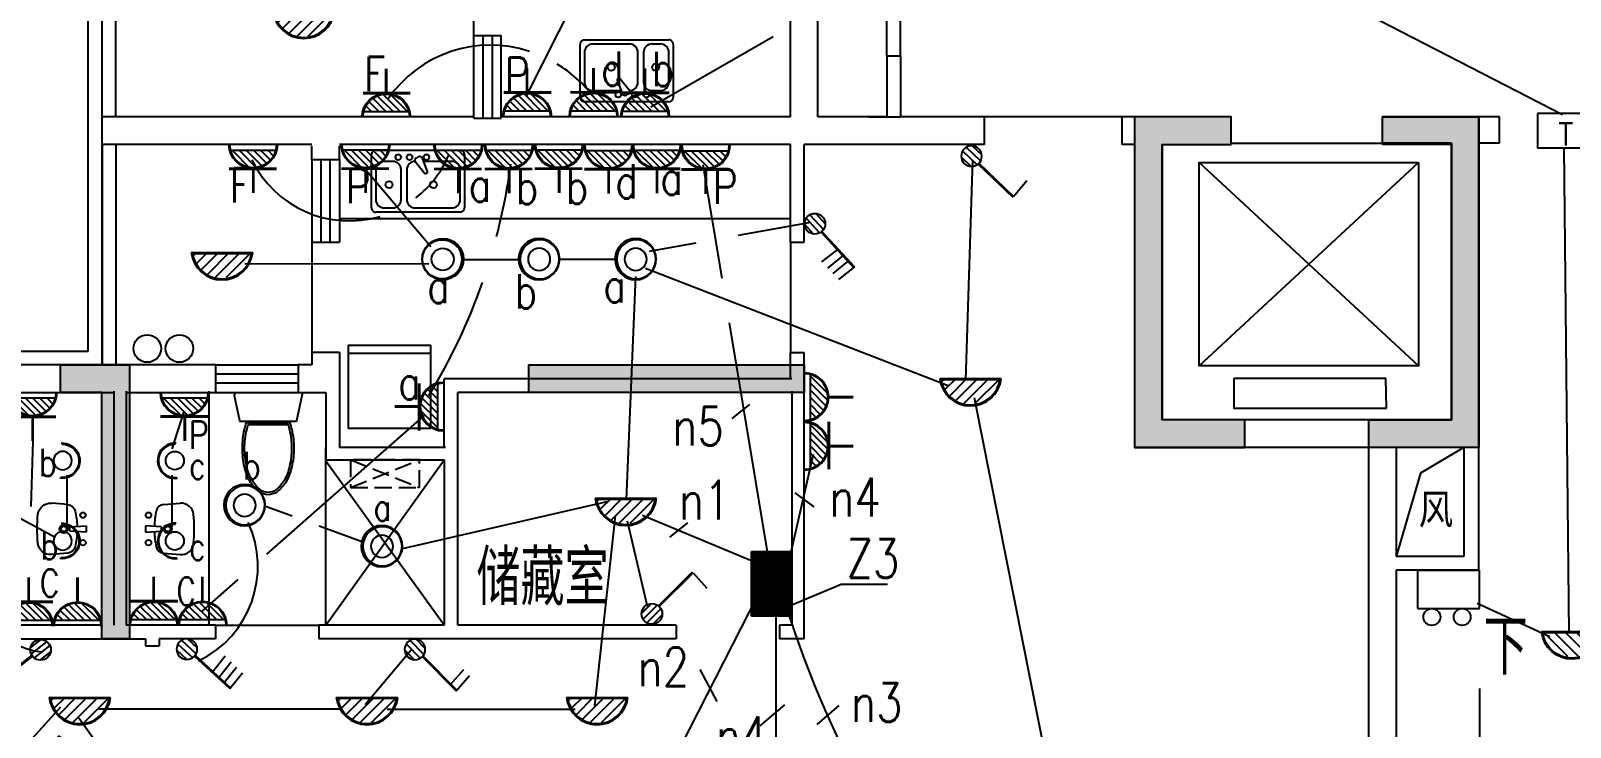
# Model space of a CAD drawing. Extents: x 45735 to 146968, y -75167 to -15767.
# Drawn here: x 95346 to 106526, y -44205 to -39149 of the extents above; entities that cross this region are included whole.
import ezdxf
from ezdxf.enums import TextEntityAlignment as Align

# ---------------------------------------------------------------- set-up
doc = ezdxf.new("R2010")
doc.units = 0
doc.header["$LTSCALE"] = 1000
doc.header["$MEASUREMENT"] = 0
doc.linetypes.add('DASH', pattern=[0.35, 0.25, -0.1])
doc.linetypes.add('DASHED_50', pattern=[0.375, 0.25, -0.125])
doc.layers.get('0').update_dxf_attribs({"linetype": 'CONTINUOUS'})
for name, color, linetype in [('D-1', 4, 'CONTINUOUS'), ('DJ', 4, 'CONTINUOUS'), ('KG1', 4, 'CONTINUOUS'), ('STAIR', 7, 'CONTINUOUS'), ('WALL', 7, 'CONTINUOUS'), ('WINDOW', 7, 'CONTINUOUS'), ('WINDOW_TEXT', 7, 'CONTINUOUS'), ('WIRE', 1, 'CONTINUOUS'), ('厨卫', 251, 'CONTINUOUS'), ('文字', 7, 'CONTINUOUS'), ('柱', 252, 'CONTINUOUS'), ('热水器', 252, 'CONTINUOUS'), ('空调位', 7, 'CONTINUOUS'), ('管道', 6, 'CONTINUOUS')]:
    doc.layers.add(name, color=color, linetype=linetype)
doc.styles.add('_HZTXT', font='txt.shx', dxfattribs={"width": 0.8, "bigfont": 'hztxt.shx'})
doc.styles.add('DIM_FONT', font='wcad.shx', dxfattribs={"width": 0.8})
doc.styles.add('HZ', font='SIMPLEX.shx', dxfattribs={"width": 0.75, "bigfont": 'hztxt.shx'})
doc.styles.add('HZTXT', font='romans.shx', dxfattribs={"width": 0.8, "bigfont": 'hztxt.shx'})
doc.styles.add('SIMPLEX', font='SIMPLEX.SHX')

# ---------------------------------------------------------------- blocks, each defined once
blk = doc.blocks.new('*X20')
at = {"color": 0}
for p, q in [((-263, -529), (-33, -299)), ((-229, -406), (-188, -365)), ((-175, -529), (53, -301)), ((-87, -529), (121, -321)), ((2, -529), (178, -353)), ((90, -529), (224, -394)), ((179, -529), (262, -445)), ((267, -529), (289, -507))]:
    blk.add_line(p, q, dxfattribs=at)
blk = doc.blocks.new('K2307')
for p, q in [((-0.03, -2.63), (-0.03, 0.03)), ((0.07, -2.63), (0.07, 0.03)), ((-2.62, -2.6), (2.57, -2.6)), ((-2.62, -2.7), (2.57, -2.7)), ((-2.57, -4.69), (2.62, -4.69))]:
    blk.add_line(p, q)
for radius in [2.66, 2.56]:
    blk.add_arc((0.02, -5.3), radius, 0, 180)
at = {"xscale": 0.00888157894736835, "yscale": 0.00888157894736835, "zscale": 0.00888157894736835}
blk.add_blockref('*X20', (0, 0), dxfattribs=at)
blk = doc.blocks.new('WC2')
for points in [[(211, 207, 0.354037), (207, 212), (24, 251, 0.477064), (0, 231), (0, -231, 0.477064), (12, -241), (207, -200, 0.354037), (211, -195)], [(218, 163), (218, -150, 0.033558), (269, -165, 0.056391), (405, -181, 0.056391), (541, -165, 0.070142), (644, -126, 0.106098), (721, -59, 0.162033), (743, 6, 0.162033), (721, 71, 0.106098), (644, 138, 0.070142), (541, 178, 0.056391), (405, 193, 0.056391), (269, 178, 0.033558)], [(232, 150), (232, -138, 0.027675), (273, -149, 0.056391), (405, -164, 0.056391), (537, -149, 0.070142), (636, -112, 0.106098), (708, -49, 0.162033), (726, 6, 0.162033), (708, 61, 0.106098), (636, 124, 0.070142), (537, 162, 0.056391), (405, 177, 0.056391), (273, 162, 0.027675)]]:
    blk.add_lwpolyline(points, format="xyb", close=True)
blk = doc.blocks.new('1')
at = {"layer": 'D-1'}
blk.add_circle((-9, -35), 80.7, dxfattribs=at)
at = {"layer": 'KG1'}
for centre, radius in [((-8, -34), 150), ((-13, -35), 142)]:
    blk.add_circle(centre, radius, dxfattribs=at)
blk = doc.blocks.new('A32')
at = {"layer": 'DJ'}
blk.add_circle((710, -205), 88.3, dxfattribs=at)
for centre, radius, start, end in [((711, -199), 172, 177.5813, 6.8197), ((713, -201), 162, 178.5828, 5.126)]:
    blk.add_arc(centre, radius, start, end, dxfattribs=at)
blk = doc.blocks.new('*X37')
at = {"color": 0}
for p, q in [((-100, 254), (-4, 350)), ((-85, 198), (52, 335)), ((-49, 163), (87, 299)), ((9, 150), (100, 241))]:
    blk.add_line(p, q, dxfattribs=at)
blk = doc.blocks.new('K2363')
for p, q in [((0.7, 1.68), (3.94, 4.92)), ((0.77, 1.61), (4.01, 4.85)), ((3.94, 4.92), (5.22, 3.46)), ((2.89, 3.85), (4.17, 2.38)), ((3.38, 4.36), (4.66, 2.9))]:
    blk.add_line(p, q)
blk.add_circle((0, 0.99), 0.987)
at = {"xscale": 0.0098684210526315, "yscale": 0.0098684210526315, "zscale": 0.0098684210526315}
blk.add_blockref('*X37', (0, -1.48), dxfattribs=at)
blk = doc.blocks.new('A$C7D561DB7')
at = {"layer": 'DJ', "xscale": 76.142592, "yscale": 76.142592, "zscale": 76.142592}
blk.add_blockref('K2363', (75, 0), dxfattribs=at)
blk = doc.blocks.new('A$C38657A69')
at = {"layer": 'WIRE', "xscale": -1, "rotation": 85.80993442873107}
blk.add_blockref('A$C7D561DB7', (401, 452), dxfattribs=at)
blk = doc.blocks.new('A$C306B6713')
at = {"layer": 'WIRE', "xscale": -1, "rotation": 346.7233342377823}
blk.add_blockref('A$C38657A69', (299, -24), dxfattribs=at)
blk = doc.blocks.new('*X15')
at = {"color": 0}
for p, q in [((-273, -61), (-246, -34)), ((-244, -138), (-140, -34)), ((-198, -198), (-34, -34)), ((-138, -244), (71, -35)), ((-61, -273), (177, -35)), ((41, -277), (283, -36))]:
    blk.add_line(p, q, dxfattribs=at)
blk = doc.blocks.new('K2211')
for p, q in [((-2.94, -0.33), (2.94, -0.35)), ((-2.94, -0.43), (2.94, -0.45))]:
    blk.add_line(p, q)
for radius, start, end in [(2.96, 186.3827, 353.1593), (2.86, 186.615, 352.9271)]:
    blk.add_arc((0, 0), radius, start, end)
at = {"xscale": 0.0098684210526315, "yscale": 0.0098684210526315, "zscale": 0.0098684210526315}
blk.add_blockref('*X15', (0, 0), dxfattribs=at)
blk = doc.blocks.new('吸顶灯')
at = {"layer": 'DJ', "xscale": -76.03200000000001, "yscale": 76.03200000000001, "zscale": 76.03200000000001}
blk.add_blockref('K2211', (-109, 374), dxfattribs=at)
blk = doc.blocks.new('11')
at = {"layer": 'DJ'}
blk.add_line((37, 164), (140, 61), dxfattribs=at)
at = {"layer": 'WIRE', "rotation": 359.6173720764896}
blk.add_blockref('A$C38657A69', (-101, -50), dxfattribs=at)
blk = doc.blocks.new('A$C57C41BBE')
at = {"layer": 'WIRE', "rotation": 276.9577237486759}
blk.add_blockref('11', (50, 255), dxfattribs=at)
blk = doc.blocks.new('*X18')
at = {"color": 0}
for p, q in [((-263, -529), (-33, -299)), ((-229, -406), (-188, -365)), ((-175, -529), (53, -301)), ((-87, -529), (121, -321)), ((2, -529), (178, -353)), ((90, -529), (224, -394)), ((179, -529), (262, -445)), ((267, -529), (289, -507))]:
    blk.add_line(p, q, dxfattribs=at)
blk = doc.blocks.new('K2303')
for p, q in [((-0.03, -2.63), (-0.03, 0.03)), ((0.07, -2.63), (0.07, 0.03)), ((-2.57, -4.69), (2.62, -4.69))]:
    blk.add_line(p, q)
for radius in [2.66, 2.56]:
    blk.add_arc((0.02, -5.3), radius, 0, 180)
at = {"xscale": 0.00888157894736835, "yscale": 0.00888157894736835, "zscale": 0.00888157894736835}
blk.add_blockref('*X18', (0, 0), dxfattribs=at)
blk = doc.blocks.new('插座')
at = {"layer": 'DJ', "xscale": 66.096, "yscale": 66.096, "zscale": 66.096, "rotation": 270}
for name, p in [('K2303', (-175, 270)), ('K2307', (-175, -84))]:
    blk.add_blockref(name, p, dxfattribs=at)
blk = doc.blocks.new('RSQ')
at = {"layer": '热水器', "linetype": 'DASH', "ltscale": 0.5}
for p, q in [((-250, 0), (250, -200)), ((-250, -200), (250, 0))]:
    blk.add_line(p, q, dxfattribs=at)
blk.add_lwpolyline([(250, 0), (-250, 0), (-250, -200), (250, -200)], close=True, dxfattribs=at)
blk = doc.blocks.new('*X23')
at = {"color": 0}
for p, q in [((42.1112, 32.9931), (42.3612, 33.2431)), ((42.1113, 32.9949), (42.3594, 33.2431)), ((42.1113, 32.9967), (42.3577, 33.2431)), ((42.1113, 32.9984), (42.3559, 33.2431)), ((42.1113, 33.0002), (42.3541, 33.2431)), ((42.1113, 33.002), (42.3524, 33.2431)), ((42.1113, 33.0037), (42.3506, 33.2431)), ((42.1113, 33.0055), (42.3488, 33.2431)), ((42.1113, 33.0073), (42.3471, 33.2431)), ((42.1113, 33.009), (42.3453, 33.2431)), ((42.1113, 33.0108), (42.3435, 33.2431)), ((42.1113, 33.0126), (42.3418, 33.2431)), ((42.1113, 33.0143), (42.34, 33.2431)), ((42.1113, 33.0161), (42.3382, 33.2431)), ((42.1113, 33.0179), (42.3365, 33.2431)), ((42.1113, 33.0196), (42.3347, 33.2431)), ((42.1113, 33.0214), (42.3329, 33.2431)), ((42.1113, 33.0232), (42.3312, 33.2431)), ((42.1113, 33.0249), (42.3294, 33.2431)), ((42.1113, 33.0267), (42.3276, 33.2431)), ((42.1113, 33.0285), (42.3259, 33.2431)), ((42.1113, 33.0303), (42.3241, 33.2431)), ((42.1113, 33.032), (42.3223, 33.2431)), ((42.1113, 33.0338), (42.3206, 33.2431)), ((42.1113, 33.0356), (42.3188, 33.2431)), ((42.1113, 33.0373), (42.317, 33.2431)), ((42.1113, 33.0391), (42.3153, 33.2431)), ((42.1113, 33.0409), (42.3135, 33.2431)), ((42.1113, 33.0426), (42.3117, 33.2431)), ((42.1113, 33.0444), (42.31, 33.2431)), ((42.1113, 33.0462), (42.3082, 33.2431)), ((42.1113, 33.0479), (42.3064, 33.2431)), ((42.1113, 33.0497), (42.3046, 33.2431)), ((42.1113, 33.0515), (42.3029, 33.2431)), ((42.1113, 33.0532), (42.3011, 33.2431)), ((42.1113, 33.055), (42.2993, 33.2431)), ((42.1113, 33.0568), (42.2976, 33.2431)), ((42.1113, 33.0585), (42.2958, 33.2431)), ((42.1113, 33.0603), (42.294, 33.2431)), ((42.1113, 33.0621), (42.2923, 33.2431)), ((42.1113, 33.0638), (42.2905, 33.2431)), ((42.1113, 33.0656), (42.2887, 33.2431)), ((42.1113, 33.0674), (42.287, 33.2431)), ((42.1113, 33.0691), (42.2852, 33.2431)), ((42.1113, 33.0709), (42.2834, 33.2431)), ((42.1113, 33.0727), (42.2817, 33.2431)), ((42.1113, 33.0744), (42.2799, 33.2431)), ((42.1113, 33.0762), (42.2781, 33.2431)), ((42.1113, 33.078), (42.2764, 33.2431)), ((42.1113, 33.0797), (42.2746, 33.2431)), ((42.1113, 33.0815), (42.2728, 33.2431)), ((42.1113, 33.0833), (42.2711, 33.2431)), ((42.1113, 33.0851), (42.2693, 33.2431)), ((42.1113, 33.0868), (42.2675, 33.2431)), ((42.1113, 33.0886), (42.2658, 33.2431)), ((42.1113, 33.0904), (42.264, 33.2431)), ((42.1113, 33.0921), (42.2622, 33.2431)), ((42.1113, 33.0939), (42.2605, 33.2431)), ((42.1113, 33.0957), (42.2587, 33.2431)), ((42.1113, 33.0974), (42.2569, 33.2431)), ((42.1113, 33.0992), (42.2552, 33.2431)), ((42.1113, 33.101), (42.2534, 33.2431)), ((42.1113, 33.1027), (42.2516, 33.2431)), ((42.1113, 33.1045), (42.2498, 33.2431)), ((42.1113, 33.1063), (42.2481, 33.2431)), ((42.1113, 33.108), (42.2463, 33.2431)), ((42.1113, 33.1098), (42.2445, 33.2431)), ((42.1113, 33.1116), (42.2428, 33.2431)), ((42.1113, 33.1133), (42.241, 33.2431)), ((42.1113, 33.1151), (42.2392, 33.2431)), ((42.1113, 33.1169), (42.2375, 33.2431)), ((42.1113, 33.1186), (42.2357, 33.2431)), ((42.1113, 33.1204), (42.2339, 33.2431)), ((42.1113, 33.1222), (42.2322, 33.2431)), ((42.1113, 33.1239), (42.2304, 33.2431)), ((42.1113, 33.1257), (42.2286, 33.2431)), ((42.1113, 33.1275), (42.2269, 33.2431)), ((42.1113, 33.1292), (42.2251, 33.2431)), ((42.1113, 33.131), (42.2233, 33.2431)), ((42.1113, 33.1328), (42.2216, 33.2431)), ((42.1113, 33.1346), (42.2198, 33.2431)), ((42.1113, 33.1363), (42.218, 33.2431)), ((42.1113, 33.1381), (42.2163, 33.2431)), ((42.1113, 33.1399), (42.2145, 33.2431)), ((42.1113, 33.1416), (42.2127, 33.2431)), ((42.1113, 33.1434), (42.211, 33.2431)), ((42.1113, 33.1452), (42.2092, 33.2431)), ((42.1113, 33.1469), (42.2074, 33.2431)), ((42.1113, 33.1487), (42.2057, 33.2431)), ((42.1113, 33.1505), (42.2039, 33.2431)), ((42.1113, 33.1522), (42.2021, 33.2431)), ((42.1113, 33.154), (42.2004, 33.2431)), ((42.1113, 33.1558), (42.1986, 33.2431)), ((42.1113, 33.1575), (42.1968, 33.2431)), ((42.1113, 33.1593), (42.195, 33.2431)), ((42.1113, 33.1611), (42.1933, 33.2431)), ((42.1113, 33.1628), (42.1915, 33.2431)), ((42.1113, 33.1646), (42.1897, 33.2431)), ((42.1113, 33.1664), (42.188, 33.2431)), ((42.1113, 33.1681), (42.1862, 33.2431)), ((42.1113, 33.1699), (42.1844, 33.2431)), ((42.1113, 33.1717), (42.1827, 33.2431)), ((42.1113, 33.1734), (42.1809, 33.2431)), ((42.1113, 33.1752), (42.1791, 33.2431)), ((42.1113, 33.177), (42.1774, 33.2431)), ((42.1113, 33.1787), (42.1756, 33.2431)), ((42.1113, 33.1805), (42.1738, 33.2431)), ((42.1113, 33.1823), (42.1721, 33.2431)), ((42.1113, 33.184), (42.1703, 33.2431)), ((42.1113, 33.1858), (42.1685, 33.2431)), ((42.1113, 33.1876), (42.1668, 33.2431)), ((42.1113, 33.1894), (42.165, 33.2431)), ((42.1113, 33.1911), (42.1632, 33.2431)), ((42.1113, 33.1929), (42.1615, 33.2431)), ((42.1113, 33.1947), (42.1597, 33.2431)), ((42.1113, 33.1964), (42.1579, 33.2431)), ((42.1113, 33.1982), (42.1562, 33.2431)), ((42.1113, 33.2), (42.1544, 33.2431)), ((42.1113, 33.2017), (42.1526, 33.2431)), ((42.1113, 33.2035), (42.1509, 33.2431)), ((42.1113, 33.2053), (42.1491, 33.2431)), ((42.1113, 33.207), (42.1473, 33.2431)), ((42.1113, 33.2088), (42.1455, 33.2431)), ((42.1113, 33.2106), (42.1438, 33.2431)), ((42.1113, 33.2123), (42.142, 33.2431)), ((42.1113, 33.2141), (42.1402, 33.2431)), ((42.1113, 33.2159), (42.1385, 33.2431)), ((42.1113, 33.2176), (42.1367, 33.2431)), ((42.1113, 33.2194), (42.1349, 33.2431)), ((42.1113, 33.2212), (42.1332, 33.2431)), ((42.1113, 33.2229), (42.1314, 33.2431)), ((42.1113, 33.2247), (42.1296, 33.2431)), ((42.1113, 33.2265), (42.1279, 33.2431)), ((42.1113, 33.2282), (42.1261, 33.2431)), ((42.1113, 33.23), (42.1243, 33.2431)), ((42.1113, 33.2318), (42.1226, 33.2431)), ((42.1113, 33.2335), (42.1208, 33.2431)), ((42.1113, 33.2353), (42.119, 33.2431)), ((42.1113, 33.2371), (42.1173, 33.2431)), ((42.1113, 33.2388), (42.1155, 33.2431)), ((42.1113, 33.2406), (42.1137, 33.2431)), ((42.1113, 33.2424), (42.112, 33.2431)), ((42.113, 32.9931), (42.363, 33.2431)), ((42.1148, 32.9931), (42.3648, 33.2431)), ((42.1165, 32.9931), (42.3665, 33.2431)), ((42.1183, 32.9931), (42.3683, 33.2431)), ((42.1201, 32.9931), (42.3701, 33.2431)), ((42.1218, 32.9931), (42.3718, 33.2431)), ((42.1236, 32.9931), (42.3736, 33.2431)), ((42.1254, 32.9931), (42.3754, 33.2431)), ((42.1271, 32.9931), (42.3771, 33.2431)), ((42.1289, 32.9931), (42.3789, 33.2431)), ((42.1307, 32.9931), (42.3807, 33.2431)), ((42.1324, 32.9931), (42.3824, 33.2431)), ((42.1342, 32.9931), (42.3842, 33.2431)), ((42.136, 32.9931), (42.386, 33.2431)), ((42.1377, 32.9931), (42.3877, 33.2431)), ((42.1395, 32.9931), (42.3895, 33.2431)), ((42.1413, 32.9931), (42.3913, 33.2431)), ((42.143, 32.9931), (42.393, 33.2431)), ((42.1448, 32.9931), (42.3948, 33.2431)), ((42.1466, 32.9931), (42.3966, 33.2431)), ((42.1483, 32.9931), (42.3983, 33.2431)), ((42.1501, 32.9931), (42.4001, 33.2431)), ((42.1519, 32.9931), (42.4019, 33.2431)), ((42.1536, 32.9931), (42.4036, 33.2431)), ((42.1554, 32.9931), (42.4054, 33.2431)), ((42.1572, 32.9931), (42.4072, 33.2431)), ((42.1589, 32.9931), (42.4089, 33.2431)), ((42.1607, 32.9931), (42.4107, 33.2431)), ((42.1625, 32.9931), (42.4125, 33.2431)), ((42.1643, 32.9931), (42.4143, 33.2431)), ((42.166, 32.9931), (42.416, 33.2431)), ((42.1678, 32.9931), (42.4178, 33.2431)), ((42.1696, 32.9931), (42.4196, 33.2431)), ((42.1713, 32.9931), (42.4213, 33.2431)), ((42.1731, 32.9931), (42.4231, 33.2431)), ((42.1749, 32.9931), (42.4249, 33.2431)), ((42.1766, 32.9931), (42.4266, 33.2431)), ((42.1784, 32.9931), (42.4284, 33.2431)), ((42.1802, 32.9931), (42.4302, 33.2431)), ((42.1819, 32.9931), (42.4319, 33.2431)), ((42.1837, 32.9931), (42.4337, 33.2431)), ((42.1855, 32.9931), (42.4355, 33.2431)), ((42.1872, 32.9931), (42.4372, 33.2431)), ((42.189, 32.9931), (42.439, 33.2431)), ((42.1908, 32.9931), (42.4408, 33.2431)), ((42.1925, 32.9931), (42.4425, 33.2431)), ((42.1943, 32.9931), (42.4443, 33.2431)), ((42.1961, 32.9931), (42.4461, 33.2431)), ((42.1978, 32.9931), (42.4478, 33.2431)), ((42.1996, 32.9931), (42.4496, 33.2431)), ((42.2014, 32.9931), (42.4514, 33.2431)), ((42.2031, 32.9931), (42.4531, 33.2431)), ((42.2049, 32.9931), (42.4549, 33.2431)), ((42.2067, 32.9931), (42.4567, 33.2431)), ((42.2084, 32.9931), (42.4584, 33.2431)), ((42.2102, 32.9931), (42.4602, 33.2431)), ((42.212, 32.9931), (42.462, 33.2431)), ((42.2137, 32.9931), (42.4637, 33.2431)), ((42.2155, 32.9931), (42.4655, 33.2431)), ((42.2173, 32.9931), (42.4673, 33.2431)), ((42.2191, 32.9931), (42.4691, 33.2431)), ((42.2208, 32.9931), (42.4708, 33.2431)), ((42.2226, 32.9931), (42.4726, 33.2431)), ((42.2244, 32.9931), (42.4744, 33.2431)), ((42.2261, 32.9931), (42.4761, 33.2431)), ((42.2279, 32.9931), (42.4779, 33.2431)), ((42.2297, 32.9931), (42.4797, 33.2431)), ((42.2314, 32.9931), (42.4814, 33.2431)), ((42.2332, 32.9931), (42.4832, 33.2431)), ((42.235, 32.9931), (42.485, 33.2431)), ((42.2367, 32.9931), (42.4867, 33.2431)), ((42.2385, 32.9931), (42.4885, 33.2431)), ((42.2403, 32.9931), (42.4903, 33.2431)), ((42.242, 32.9931), (42.492, 33.2431)), ((42.2438, 32.9931), (42.4938, 33.2431)), ((42.2456, 32.9931), (42.4956, 33.2431)), ((42.2473, 32.9931), (42.4973, 33.2431)), ((42.2491, 32.9931), (42.4991, 33.2431)), ((42.2509, 32.9931), (42.5009, 33.2431)), ((42.2526, 32.9931), (42.5026, 33.2431)), ((42.2544, 32.9931), (42.5044, 33.2431)), ((42.2562, 32.9931), (42.5062, 33.2431)), ((42.2579, 32.9931), (42.5079, 33.2431)), ((42.2597, 32.9931), (42.5097, 33.2431)), ((42.2615, 32.9931), (42.5113, 33.2429)), ((42.2632, 32.9931), (42.5113, 33.2411)), ((42.265, 32.9931), (42.5113, 33.2393)), ((42.2668, 32.9931), (42.5113, 33.2376)), ((42.2685, 32.9931), (42.5113, 33.2358)), ((42.2703, 32.9931), (42.5113, 33.234)), ((42.2721, 32.9931), (42.5113, 33.2323)), ((42.2739, 32.9931), (42.5113, 33.2305)), ((42.2756, 32.9931), (42.5113, 33.2287)), ((42.2774, 32.9931), (42.5113, 33.227)), ((42.2792, 32.9931), (42.5113, 33.2252)), ((42.2809, 32.9931), (42.5113, 33.2234)), ((42.2827, 32.9931), (42.5113, 33.2217)), ((42.2845, 32.9931), (42.5113, 33.2199)), ((42.2862, 32.9931), (42.5113, 33.2181)), ((42.288, 32.9931), (42.5113, 33.2164)), ((42.2898, 32.9931), (42.5113, 33.2146)), ((42.2915, 32.9931), (42.5113, 33.2128)), ((42.2933, 32.9931), (42.5113, 33.211)), ((42.2951, 32.9931), (42.5113, 33.2093)), ((42.2968, 32.9931), (42.5113, 33.2075)), ((42.2986, 32.9931), (42.5113, 33.2057)), ((42.3004, 32.9931), (42.5113, 33.204)), ((42.3021, 32.9931), (42.5113, 33.2022)), ((42.3039, 32.9931), (42.5113, 33.2004)), ((42.3057, 32.9931), (42.5113, 33.1987)), ((42.3074, 32.9931), (42.5113, 33.1969)), ((42.3092, 32.9931), (42.5113, 33.1951)), ((42.311, 32.9931), (42.5113, 33.1934)), ((42.3127, 32.9931), (42.5113, 33.1916)), ((42.3145, 32.9931), (42.5113, 33.1898)), ((42.3163, 32.9931), (42.5113, 33.1881)), ((42.318, 32.9931), (42.5113, 33.1863)), ((42.3198, 32.9931), (42.5113, 33.1845)), ((42.3216, 32.9931), (42.5113, 33.1828)), ((42.3233, 32.9931), (42.5113, 33.181)), ((42.3251, 32.9931), (42.5113, 33.1792)), ((42.3269, 32.9931), (42.5113, 33.1775)), ((42.3287, 32.9931), (42.5113, 33.1757)), ((42.3304, 32.9931), (42.5113, 33.1739)), ((42.3322, 32.9931), (42.5113, 33.1722)), ((42.334, 32.9931), (42.5113, 33.1704)), ((42.3357, 32.9931), (42.5113, 33.1686)), ((42.3375, 32.9931), (42.5113, 33.1669)), ((42.3393, 32.9931), (42.5113, 33.1651)), ((42.341, 32.9931), (42.5113, 33.1633)), ((42.3428, 32.9931), (42.5113, 33.1616)), ((42.3446, 32.9931), (42.5113, 33.1598)), ((42.3463, 32.9931), (42.5113, 33.158)), ((42.3481, 32.9931), (42.5113, 33.1562)), ((42.3499, 32.9931), (42.5113, 33.1545)), ((42.3516, 32.9931), (42.5113, 33.1527)), ((42.3534, 32.9931), (42.5113, 33.1509)), ((42.3552, 32.9931), (42.5113, 33.1492)), ((42.3569, 32.9931), (42.5113, 33.1474)), ((42.3587, 32.9931), (42.5113, 33.1456)), ((42.3605, 32.9931), (42.5113, 33.1439)), ((42.3622, 32.9931), (42.5113, 33.1421)), ((42.364, 32.9931), (42.5113, 33.1403)), ((42.3658, 32.9931), (42.5113, 33.1386)), ((42.3675, 32.9931), (42.5113, 33.1368)), ((42.3693, 32.9931), (42.5113, 33.135)), ((42.3711, 32.9931), (42.5113, 33.1333)), ((42.3728, 32.9931), (42.5113, 33.1315)), ((42.3746, 32.9931), (42.5113, 33.1297)), ((42.3764, 32.9931), (42.5113, 33.128)), ((42.3782, 32.9931), (42.5113, 33.1262)), ((42.3799, 32.9931), (42.5113, 33.1244)), ((42.3817, 32.9931), (42.5113, 33.1227)), ((42.3835, 32.9931), (42.5113, 33.1209)), ((42.3852, 32.9931), (42.5113, 33.1191)), ((42.387, 32.9931), (42.5113, 33.1174)), ((42.3888, 32.9931), (42.5113, 33.1156)), ((42.3905, 32.9931), (42.5113, 33.1138)), ((42.3923, 32.9931), (42.5113, 33.1121)), ((42.3941, 32.9931), (42.5113, 33.1103)), ((42.3958, 32.9931), (42.5113, 33.1085)), ((42.3976, 32.9931), (42.5113, 33.1068)), ((42.3994, 32.9931), (42.5113, 33.105)), ((42.4011, 32.9931), (42.5113, 33.1032)), ((42.4029, 32.9931), (42.5113, 33.1014)), ((42.4047, 32.9931), (42.5113, 33.0997)), ((42.4064, 32.9931), (42.5113, 33.0979)), ((42.4082, 32.9931), (42.5113, 33.0961)), ((42.41, 32.9931), (42.5113, 33.0944)), ((42.4117, 32.9931), (42.5113, 33.0926)), ((42.4135, 32.9931), (42.5113, 33.0908)), ((42.4153, 32.9931), (42.5113, 33.0891)), ((42.417, 32.9931), (42.5113, 33.0873)), ((42.4188, 32.9931), (42.5113, 33.0855)), ((42.4206, 32.9931), (42.5113, 33.0838)), ((42.4223, 32.9931), (42.5113, 33.082)), ((42.4241, 32.9931), (42.5113, 33.0802)), ((42.4259, 32.9931), (42.5113, 33.0785)), ((42.4276, 32.9931), (42.5113, 33.0767)), ((42.4294, 32.9931), (42.5113, 33.0749)), ((42.4312, 32.9931), (42.5113, 33.0732)), ((42.433, 32.9931), (42.5113, 33.0714)), ((42.4347, 32.9931), (42.5113, 33.0696)), ((42.4365, 32.9931), (42.5113, 33.0679)), ((42.4383, 32.9931), (42.5113, 33.0661)), ((42.44, 32.9931), (42.5113, 33.0643)), ((42.4418, 32.9931), (42.5113, 33.0626)), ((42.4436, 32.9931), (42.5113, 33.0608)), ((42.4453, 32.9931), (42.5113, 33.059)), ((42.4471, 32.9931), (42.5113, 33.0573)), ((42.4489, 32.9931), (42.5113, 33.0555)), ((42.4506, 32.9931), (42.5113, 33.0537)), ((42.4524, 32.9931), (42.5113, 33.0519)), ((42.4542, 32.9931), (42.5113, 33.0502)), ((42.4559, 32.9931), (42.5113, 33.0484)), ((42.4577, 32.9931), (42.5113, 33.0466)), ((42.4595, 32.9931), (42.5113, 33.0449)), ((42.4612, 32.9931), (42.5113, 33.0431)), ((42.463, 32.9931), (42.5113, 33.0413)), ((42.4648, 32.9931), (42.5113, 33.0396)), ((42.4665, 32.9931), (42.5113, 33.0378)), ((42.4683, 32.9931), (42.5113, 33.036)), ((42.4701, 32.9931), (42.5113, 33.0343)), ((42.4718, 32.9931), (42.5113, 33.0325)), ((42.4736, 32.9931), (42.5113, 33.0307)), ((42.4754, 32.9931), (42.5113, 33.029)), ((42.4771, 32.9931), (42.5113, 33.0272)), ((42.4789, 32.9931), (42.5113, 33.0254)), ((42.4807, 32.9931), (42.5113, 33.0237)), ((42.4824, 32.9931), (42.5113, 33.0219)), ((42.4842, 32.9931), (42.5113, 33.0201)), ((42.486, 32.9931), (42.5113, 33.0184)), ((42.4878, 32.9931), (42.5113, 33.0166)), ((42.4895, 32.9931), (42.5113, 33.0148)), ((42.4913, 32.9931), (42.5113, 33.0131)), ((42.4931, 32.9931), (42.5113, 33.0113)), ((42.4948, 32.9931), (42.5113, 33.0095)), ((42.4966, 32.9931), (42.5113, 33.0078)), ((42.4984, 32.9931), (42.5113, 33.006)), ((42.5001, 32.9931), (42.5113, 33.0042)), ((42.5019, 32.9931), (42.5113, 33.0025)), ((42.5037, 32.9931), (42.5113, 33.0007)), ((42.5054, 32.9931), (42.5113, 32.9989)), ((42.5072, 32.9931), (42.5113, 32.9971)), ((42.509, 32.9931), (42.5113, 32.9954))]:
    blk.add_line(p, q, dxfattribs=at)
blk = doc.blocks.new('A8')
at = {"layer": 'DJ'}
for p, q in [((390, -308), (1326, -308)), ((390, -308), (390, -893)), ((1326, -308), (1326, -893)), ((390, -893), (1326, -893))]:
    blk.add_line(p, q, dxfattribs=at)
blk.add_solid([(390, -893), (390, -308), (1326, -893), (1326, -308)], dxfattribs=at)
at = {"layer": 'DJ', "xscale": 2340, "yscale": 2340, "zscale": 2340}
blk.add_blockref('*X23', (-98150, -78097), dxfattribs=at)
blk = doc.blocks.new('配电箱')
at = {"layer": 'DJ', "xscale": 0.5, "yscale": 0.5, "zscale": 0.5, "rotation": 180}
blk.add_blockref('A8', (380, -626), dxfattribs=at)
blk = doc.blocks.new('*X30')
at = {"color": 0}
for p, q in [((-100, 254), (-4, 350)), ((-85, 198), (52, 335)), ((-49, 163), (87, 299)), ((9, 150), (100, 241))]:
    blk.add_line(p, q, dxfattribs=at)
blk = doc.blocks.new('K2362')
for p, q in [((0.7, 1.68), (3.94, 4.92)), ((0.77, 1.61), (4.01, 4.85)), ((3.94, 4.92), (5.22, 3.46)), ((3.38, 4.36), (4.66, 2.9))]:
    blk.add_line(p, q)
blk.add_circle((0, 0.99), 0.987)
at = {"xscale": 0.0098684210526315, "yscale": 0.0098684210526315, "zscale": 0.0098684210526315}
blk.add_blockref('*X30', (0, -1.48), dxfattribs=at)
blk = doc.blocks.new('双极开关')
at = {"layer": 'DJ', "xscale": 76.142592, "yscale": 76.142592, "zscale": 76.142592}
blk.add_blockref('K2362', (-257, -41), dxfattribs=at)
blk = doc.blocks.new('*X27')
at = {"color": 0}
for p, q in [((-100, 254), (-4, 350)), ((-85, 198), (52, 335)), ((-49, 163), (87, 299)), ((9, 150), (100, 241))]:
    blk.add_line(p, q, dxfattribs=at)
blk = doc.blocks.new('K2361')
for p, q in [((0.63, 1.76), (3.86, 4.99)), ((0.7, 1.68), (3.94, 4.92)), ((3.94, 4.92), (5.24, 3.43))]:
    blk.add_line(p, q)
blk.add_circle((0, 0.99), 0.987)
at = {"xscale": 0.0098684210526315, "yscale": 0.0098684210526315, "zscale": 0.0098684210526315}
blk.add_blockref('*X27', (0, -1.48), dxfattribs=at)
blk = doc.blocks.new('单极开关')
at = {"layer": 'DJ', "xscale": -76.142592, "yscale": 76.142592, "zscale": 76.142592, "rotation": 180.0000000000094}
blk.add_blockref('K2361', (-170, 90), dxfattribs=at)
blk = doc.blocks.new('应急灯')
at = {"layer": 'DJ'}
for p, q in [((-42, 627), (-42, 178)), ((-42, 627), (238, 627)), ((238, 627), (238, 178)), ((-42, 178), (238, 178))]:
    blk.add_line(p, q, dxfattribs=at)
for centre in [(-103, 524), (-103, 304)]:
    blk.add_circle(centre, 61.2, dxfattribs=at)
blk = doc.blocks.new('M_E29JIV')
at = {"color": 0, "linetype": 'ByBlock'}
for p, q in [((31, 338), (419, 338)), ((0, -307), (0, 307)), ((82, 245), (82, 40)), ((358, 307), (143, 307)), ((419, -20), (419, 245)), ((450, 307), (450, -307)), ((48, 2), (57, -12)), ((59, 31), (163, 70)), ((173, 53), (87, -18)), ((163, 70), (173, 53)), ((143, -82), (358, -82)), ((82, -184), (82, -245)), ((358, -123), (143, -123)), ((419, -245), (419, -184)), ((143, -307), (358, -307)), ((419, -338), (31, -338))]:
    blk.add_line(p, q, dxfattribs=at)
for centre, radius in [((251, 112), 25.6), ((51, 61), 20.5), ((51, -61), 20.5), ((51, -143), 20.5), ((251, -210), 25.6)]:
    blk.add_circle(centre, radius, dxfattribs=at)
for centre, radius, start, end in [((31, 307), 30.7, 90, 180), ((419, 307), 30.7, 0, 90), ((143, 245), 61.4, 90, 180), ((358, 245), 61.4, 0, 90), ((66, 12), 20.5, 110.5377, 210), ((74, -2), 20.5, 210, 309.4623), ((143, -20), 61.4, 180, 270), ((358, -20), 61.4, 270, 0), ((143, -184), 61.4, 90, 180), ((358, -184), 61.4, 0, 90), ((31, -307), 30.7, 180, 270), ((143, -245), 61.4, 180, 270), ((358, -245), 61.4, 270, 0), ((419, -307), 30.7, 270, 0)]:
    blk.add_arc(centre, radius, start, end, dxfattribs=at)
at = {"style": 'DIM_FONT', "width": 0.8, "flags": 9}
for tag in ['XSIZE', 'YSIZE']:
    blk.add_attdef(tag, (0, 0), '', height=0.5, dxfattribs=at)
blk = doc.blocks.new('_WBLK')
for p, q in [((-0.5, 0.5), (0.5, 0.5)), ((0.5, 0.167), (-0.5, 0.167)), ((0.5, -0.167), (-0.5, -0.167)), ((-0.5, -0.5), (0.5, -0.5))]:
    blk.add_line(p, q)
at = {"layer": 'WINDOW_TEXT', "style": 'SIMPLEX', "flags": 9}
blk.add_attdef('A', text='', height=1, dxfattribs=at).set_placement((0, 1.5), align=Align.MIDDLE)
blk = doc.blocks.new('A$C6A941900')
at = {"layer": 'DJ'}
for p, q in [((749, 468), (0, 468)), ((0, 468), (0, 0)), ((749, 468), (749, 0)), ((749, 0), (0, 0))]:
    blk.add_line(p, q, dxfattribs=at)
at = {"layer": 'DJ', "style": 'HZ'}
blk.add_text('T', height=300, dxfattribs=at).set_placement((282, 38))
blk = doc.blocks.new('A$C31044D78')
at = {"layer": 'WIRE', "xscale": 0.5355, "yscale": 0.5355, "zscale": 0.5355}
blk.add_blockref('A$C6A941900', (0, 0), dxfattribs=at)

msp = doc.modelspace()

# ---------------------------------------------------------------- hatches: boundary and pattern name
at = {"layer": '柱'}
h = msp.add_hatch(color=256, dxfattribs=at)
h.paths.add_polyline_path([(105162.6, -39974.5), (105162.6, -39774.5), (105862.6, -39774.5), (105862.6, -42174.5), (105062.6, -42174.5), (105062.6, -41974.5), (105662.6, -41974.5), (105662.6, -39974.5)])
h.paths.add_polyline_path([(92062.6, -42774.5), (91562.6, -42774.5), (91562.6, -44374.5), (91762.6, -44374.5), (91762.6, -42974.5), (92062.6, -42974.5)])
h.paths.add_polyline_path([(91562.6, -46274.5), (91762.6, -46274.5), (91762.6, -48074.5), (92212.6, -48074.5), (92212.6, -48274.5), (91562.6, -48274.5)])
h.paths.add_polyline_path([(88962.6, -36574.5), (89162.6, -36574.5), (89162.6, -38174.5), (89462.6, -38174.5), (89462.6, -38374.5), (88962.6, -38374.5)])
h.paths.add_polyline_path([(89462.6, -28974.5), (88962.6, -28974.5), (88962.6, -31974.5), (89162.6, -31974.5), (89162.6, -29174.5), (89462.6, -29174.5)])
h.paths.add_polyline_path([(94762.6, -48074.5), (94762.6, -48274.5), (96162.6, -48274.5), (96162.6, -48074.5), (95462.6, -48074.5), (95462.6, -47274.5), (95262.6, -47274.5), (95262.6, -48074.5)])
h.paths.add_polyline_path([(95562.6, -41574.5), (96062.6, -41574.5), (96062.6, -43564.5), (95862.6, -43564.5), (95862.6, -41774.5), (95562.6, -41774.5)])
h.paths.add_polyline_path([(100762.6, -47174.5), (100962.6, -47174.5), (100962.6, -48774.5), (100762.6, -48774.5)])
h.paths.add_polyline_path([(105062.6, -46774.5), (105262.6, -46774.5), (105262.6, -48774.5), (105062.6, -48774.5)])
h.paths.add_polyline_path([(100962.6, -41574.5), (100962.6, -41774.5), (98962.6, -41774.5), (98962.6, -41574.5)])
h.paths.add_polyline_path([(104062.6, -39974.5), (104062.6, -39774.5), (103362.6, -39774.5), (103362.6, -42174.5), (104162.6, -42174.5), (104162.6, -41974.5), (103562.6, -41974.5), (103562.6, -39974.5)])
h.paths.add_polyline_path([(103562.6, -39974.5), (103562.6, -41974.5)], flags=16)
h.paths.add_polyline_path([(96762.6, -35574.5), (96762.6, -35374.5), (99062.6, -35374.5), (99062.6, -35574.5)])
h.paths.add_polyline_path([(92762.6, -35624.5), (92762.6, -35374.5), (94162.6, -35374.5), (94162.6, -35624.5)])
h.paths.add_polyline_path([(95262.6, -38374.5), (95262.6, -38174.5), (97262.6, -38174.5), (97262.6, -38374.5)])
h.paths.add_polyline_path([(92362.6, -28974.5), (93062.6, -28974.5), (93062.6, -30274.5), (93062.6, -30474.5), (92862.6, -30474.5), (92862.6, -29174.5), (92362.6, -29174.5)])
h.paths.add_polyline_path([(105062.6, -34574.5), (105262.6, -34574.5), (105262.6, -35574.5), (103962.6, -35574.5), (103962.6, -35374.5), (105062.6, -35374.5)])
h.paths.add_polyline_path([(98862.6, -31574.5), (99062.6, -31574.5), (99062.6, -27574.5), (98862.6, -27574.5)])
h.paths.add_polyline_path([(105062.6, -30974.5), (105262.6, -30974.5), (105262.6, -27574.5), (105062.6, -27574.5)])
h.paths.add_polyline_path([(120262.6, -35624.5), (120262.6, -35374.5), (118862.6, -35374.5), (118862.6, -35624.5)])
h.paths.add_polyline_path([(112062.6, -41574.5), (112062.6, -41774.5), (114062.6, -41774.5), (114062.6, -41574.5)])
h.paths.add_polyline_path([(107962.6, -46774.5), (107762.6, -46774.5), (107762.6, -48774.5), (107962.6, -48774.5)])
h.paths.add_polyline_path([(112262.6, -47174.5), (112062.6, -47174.5), (112062.6, -48774.5), (112262.6, -48774.5)])
h.paths.add_polyline_path([(108962.6, -39974.5), (108962.6, -39774.5), (109662.6, -39774.5), (109662.6, -42174.5), (108862.6, -42174.5), (108862.6, -41974.5), (109462.6, -41974.5), (109462.6, -39974.5)])
h.paths.add_polyline_path([(107862.6, -39974.5), (107862.6, -39774.5), (107162.6, -39774.5), (107162.6, -42174.5), (107962.6, -42174.5), (107962.6, -41974.5), (107362.6, -41974.5), (107362.6, -39974.5)])
h.paths.add_polyline_path([(109462.6, -39974.5), (109462.6, -41974.5)], flags=16)
h.paths.add_polyline_path([(118262.6, -48074.5), (118262.6, -48274.5), (116862.6, -48274.5), (116862.6, -48074.5), (117562.6, -48074.5), (117562.6, -47274.5), (117762.6, -47274.5), (117762.6, -48074.5)])
h.paths.add_polyline_path([(117462.6, -41574.5), (116962.6, -41574.5), (116962.6, -43564.5), (117162.6, -43564.5), (117162.6, -41774.5), (117462.6, -41774.5)])
h.paths.add_polyline_path([(107962.6, -34574.5), (107762.6, -34574.5), (107762.6, -35574.5), (109062.6, -35574.5), (109062.6, -35374.5), (107962.6, -35374.5)])
h.paths.add_polyline_path([(107962.6, -30974.5), (107762.6, -30974.5), (107762.6, -27574.5), (107962.6, -27574.5)])
h.paths.add_polyline_path([(116262.6, -35574.5), (116262.6, -35374.5), (113962.6, -35374.5), (113962.6, -35574.5)])
h.paths.add_polyline_path([(117762.6, -38374.5), (117762.6, -38174.5), (115762.6, -38174.5), (115762.6, -38374.5)])
h.paths.add_polyline_path([(114162.6, -31574.5), (113962.6, -31574.5), (113962.6, -27574.5), (114162.6, -27574.5)])
h.paths.add_polyline_path([(121462.6, -46274.5), (121262.6, -46274.5), (121262.6, -48074.5), (120812.6, -48074.5), (120812.6, -48274.5), (121462.6, -48274.5)])
h.paths.add_polyline_path([(120962.6, -42774.5), (121462.6, -42774.5), (121462.6, -44374.5), (121262.6, -44374.5), (121262.6, -42974.5), (120962.6, -42974.5)])
h.paths.add_polyline_path([(124062.6, -36574.5), (123862.6, -36574.5), (123862.6, -38174.5), (123562.6, -38174.5), (123562.6, -38374.5), (124062.6, -38374.5)])
h.paths.add_polyline_path([(120662.6, -28974.5), (119962.6, -28974.5), (119962.6, -30274.5), (119962.6, -30474.5), (120162.6, -30474.5), (120162.6, -29174.5), (120662.6, -29174.5)])
h.paths.add_polyline_path([(123562.6, -28974.5), (124062.6, -28974.5), (124062.6, -31974.5), (123862.6, -31974.5), (123862.6, -29174.5), (123562.6, -29174.5)])

# ---------------------------------------------------------------- linework, layer by layer
for p, q in [((96687.6, -41574.5), (97287.6, -41574.5)), ((97287.6, -41641.1), (96687.6, -41641.1)), ((97287.6, -41707.8), (96687.6, -41707.8)), ((96687.6, -41774.5), (97287.6, -41774.5))]:
    msp.add_line(p, q)
at = {"layer": 'DJ'}
for p, q in [((100439.2, -41964.5), (100568.2, -41861)), ((100894.7, -42502.7), (101031.8, -42603.9)), ((99987.9, -42825.5), (100116.9, -42722)), ((100329.7, -44019.3), (100205.9, -43786)), ((100643.2, -44195.4), (100823, -44043.6)), ((101057.2, -44184.6), (101217.8, -44048.1))]:
    msp.add_line(p, q, dxfattribs=at)
at = {"layer": 'DJ', "linetype": 'DASHED_50', "ltscale": 1000}
for p, q in [((100844.8, -43329.7), (101232.1, -43167.5)), ((101232.1, -43167.5), (101567.2, -43167.5))]:
    msp.add_line(p, q, dxfattribs=at)
at = {"layer": 'STAIR'}
msp.add_lwpolyline([(107145.3, -45716.6), (107145.3, -46749.6), (105869.4, -46749.6), (105869.4, -43923.3)], dxfattribs=at)
at = {"layer": 'WALL'}
for p, q in [((100862.6, -39774.5), (100862.6, -36874.5)), ((101062.6, -39774.5), (101062.6, -38574.5)), ((98562.6, -39183.1), (98762.6, -39183.1)), ((98562.6, -39183.1), (98762.6, -39183.1)), ((101562.6, -39330.5), (101662.6, -39330.5)), ((101562.6, -39330.5), (101562.6, -39774.5)), ((101662.6, -39330.5), (101662.6, -39774.5)), ((98562.6, -39774.5), (95862.9, -39774.5)), ((95862.9, -39974.5), (95862.9, -39774.5)), ((98562.6, -39783.1), (98762.6, -39783.1)), ((100862.6, -39774.5), (98762.6, -39774.5)), ((101562.6, -39774.5), (101062.6, -39774.5)), ((102272.6, -39774.5), (101662.6, -39774.5)), ((102272.6, -39974.5), (102272.6, -39774.5)), ((104062.6, -39774.5), (103272.6, -39774.5)), ((103272.6, -39974.5), (103272.6, -39774.5)), ((104062.6, -39964.5), (104062.6, -39774.5)), ((106012.6, -39774.5), (105162.6, -39774.5)), ((105162.6, -39964.5), (105162.6, -39774.5)), ((105862.6, -43064.5), (105862.6, -39774.5)), ((106012.6, -39964.5), (106012.6, -39774.5)), ((97387.6, -39974.5), (95862.9, -39974.5)), ((97387.6, -40083.1), (97387.6, -39983.1)), ((100862.6, -39974.5), (97587.6, -39974.5)), ((97587.6, -40083.1), (97587.6, -39983.1)), ((100862.6, -40684.5), (100862.6, -39974.5)), ((102272.6, -39974.5), (100962.6, -39974.5)), ((100962.6, -40684.5), (100962.6, -39974.5)), ((103362.6, -39974.5), (103272.6, -39974.5)), ((105662.6, -39964.5), (105162.6, -39964.5)), ((105662.6, -39964.5), (105662.6, -41974.5)), ((106012.6, -39964.5), (105862.6, -39964.5)), ((97387.6, -40083.1), (97587.6, -40083.1)), ((97387.6, -40683.1), (97587.6, -40683.1)), ((97387.6, -40683.1), (97587.6, -40683.1)), ((100862.6, -40684.5), (100962.6, -40684.5)), ((96687.6, -41574.5), (94987.6, -41574.5)), ((96687.6, -41574.5), (96687.6, -41774.5)), ((97387.6, -41574.5), (97287.6, -41574.5)), ((97287.6, -41574.5), (97287.6, -41774.5)), ((97387.6, -41483.1), (97587.6, -41483.1)), ((97387.6, -41483.1), (97387.6, -41574.5)), ((97587.6, -41483.1), (97587.6, -42174.5)), ((100862.6, -41674.5), (100862.6, -41484.5)), ((100862.6, -41484.5), (100962.6, -41484.5)), ((100962.6, -43564.5), (100962.6, -41484.5)), ((100872.6, -41674.5), (98347.6, -41674.5)), ((98347.6, -42174.5), (98347.6, -41674.5)), ((93752.6, -41774.5), (95947.9, -41774.5)), ((95947.9, -41764.5), (95947.9, -43464.5)), ((96037.9, -41764.5), (96037.9, -43464.5)), ((96037.9, -41764.5), (96037.9, -43464.5)), ((96037.9, -41774.5), (96687.6, -41774.5)), ((97287.6, -41774.5), (97487.6, -41774.5)), ((97487.6, -41774.5), (97487.6, -42264.5)), ((98447.6, -43464.5), (98447.6, -41774.5)), ((100872.6, -41774.5), (98447.6, -41774.5)), ((100872.6, -41764.5), (100872.6, -43464.5)), ((105662.6, -41974.5), (103562.6, -41974.5)), ((98357.6, -42174.5), (97587.6, -42174.5)), ((105862.6, -42174.5), (103362.6, -42174.5)), ((105062.6, -47564.5), (105062.6, -42174.5)), ((105262.6, -42174.5), (105262.6, -42964.5)), ((105752.6, -42174.5), (105752.6, -42964.5)), ((97487.6, -42264.5), (98347.6, -42264.5)), ((98347.6, -42264.5), (98347.6, -43464.5)), ((105752.6, -42964.5), (105262.6, -42964.5)), ((105262.6, -43064.5), (105262.6, -47564.5)), ((105862.6, -43064.5), (105262.6, -43064.5)), ((95862.6, -43464.5), (95262.6, -43464.5)), ((96687.9, -43464.5), (96037.9, -43464.5)), ((96687.9, -43464.5), (96687.9, -43564.5)), ((97437.9, -43464.5), (97437.9, -43564.5)), ((98347.6, -43464.5), (97437.9, -43464.5)), ((100032.6, -43464.5), (98447.6, -43464.5)), ((100032.6, -43464.5), (100032.6, -43564.5)), ((100872.6, -43464.5), (100782.6, -43464.5)), ((100782.6, -43464.5), (100782.6, -43564.5)), ((95140.9, -43564.5), (96177.9, -43564.5)), ((96177.9, -43564.5), (96177.9, -43614.5)), ((96687.9, -43564.5), (96277.9, -43564.5)), ((96277.9, -43564.5), (96277.9, -43614.5)), ((100032.6, -43564.5), (97437.9, -43564.5)), ((100962.6, -43564.5), (100782.6, -43564.5)), ((96177.9, -43614.5), (96277.9, -43614.5))]:
    msp.add_line(p, q, dxfattribs=at)
at = {"layer": 'WINDOW'}
for p, q in [((95862.9, -39774.5), (95862.9, -38374.5)), ((95862.9, -41574.5), (95862.9, -38374.5)), ((95962.9, -39774.5), (95962.9, -38374.5)), ((98562.6, -39183.1), (98562.6, -38383.1)), ((101562.6, -39330.5), (101562.6, -38830.5)), ((101662.6, -39330.5), (101662.6, -38830.5)), ((103272.6, -39774.5), (102272.6, -39774.5)), ((95862.9, -39974.5), (95862.9, -41574.5)), ((95962.9, -39974.5), (95962.9, -41574.5)), ((104062.6, -39964.5), (105162.6, -39964.5)), ((105425.1, -41582.1), (103831.4, -40105.2)), ((103831.4, -41582.1), (105425.1, -40105.2)), ((97387.6, -40683.1), (97387.6, -41483.1)), ((97387.6, -40683.1), (97387.6, -41396)), ((100862.6, -40684.5), (100862.6, -41484.5)), ((96687.9, -43464.5), (97437.9, -43464.5))]:
    msp.add_line(p, q, dxfattribs=at)
at = {"layer": 'WINDOW', "color": 8}
for p, q in [((95762.9, -41474.5), (95762.9, -38474.5)), ((93462.6, -41474.5), (95762.9, -41474.5))]:
    msp.add_line(p, q, dxfattribs=at)
at = {"layer": 'WINDOW'}
for points in [[(105425.1, -40105.2), (105425.1, -41582.1), (103831.4, -41582.1), (103831.4, -40105.2)], [(105192.3, -41889.4), (105187.3, -41672.9), (104083.9, -41672.9), (104083.9, -41889.4)]]:
    msp.add_lwpolyline(points, close=True, dxfattribs=at)
at = {"layer": 'WIRE'}
for p, q in [((104694.5, -38842.1), (106470.7, -39756.2)), ((99296.9, -38919.6), (98944.1, -39620.8)), ((100737.8, -39192), (99847.6, -39703.3)), ((106480.2, -39997.2), (106515.6, -43525.4)), ((100366.7, -40945.2), (100229.8, -40121.8)), ((102186.1, -40084.8), (102133.7, -41684.4)), ((97781.4, -40160.2), (98250.6, -40714.4)), ((100997.1, -40543.7), (100483.1, -40635.6)), ((100176.6, -40690.4), (99835.6, -40751.3)), ((98236.4, -40842.3), (96899.6, -40841.5)), ((98480.9, -40808.4), (98890.4, -40808.4)), ((99608.6, -40808.4), (99189.8, -40808.4)), ((102007.8, -41726.4), (99811, -40873.8)), ((99673, -42549.4), (99739.2, -40933.3)), ((100709.3, -43004.7), (100420.7, -41269.6)), ((102196.7, -41810.3), (103027, -45986.1)), ((96457.3, -41913.4), (96370.7, -42182.7)), ((98206.3, -41936.9), (97057.2, -42949.8)), ((95348.6, -42603.4), (95361.8, -42126.6)), ((101027.2, -42224.7), (100835.1, -43071.8)), ((95610.1, -42750.3), (95610.1, -42375.1)), ((96370.7, -42375.1), (96370.7, -42750.3)), ((99530.3, -42568.6), (98032, -42912.9)), ((95523.4, -42827.2), (95148, -42625.2)), ((99590.6, -42671.5), (99438.7, -44050.3)), ((99824.8, -43328.6), (99679.9, -42708)), ((100614.7, -43010.8), (99788, -42668)), ((96849.7, -43132.8), (96583.5, -43367.4)), ((100626.9, -43244), (99521.3, -45403.5)), ((100757.8, -43296), (100757.8, -45261.7)), ((105850.4, -43304.1), (106377.7, -43545.7)), ((98108.4, -43645.1), (97774.3, -44043.6)), ((95562, -44059.4), (93592.5, -46231.7)), ((95694.1, -44136.6), (95911.3, -44442.5)), ((97594.5, -44075.1), (95829.8, -44075.1)), ((99299.5, -44077.3), (97933.9, -44077.3))]:
    msp.add_line(p, q, dxfattribs=at)
at = {"layer": 'WIRE', "linetype": 'ByBlock'}
for p, q in [((97037.3, -42595), (97243.1, -42670.3)), ((97439.6, -42742.1), (97764.9, -42860.9))]:
    msp.add_line(p, q, dxfattribs=at)
at = {"layer": 'WIRE'}
for centre, radius, start, end in [((98684.2, -40157.1), 904.2, 71.77592, 145.33076), ((98685, -40187.3), 932.8, 36.82588, 58.70467), ((97658.4, -39743.7), 785.1, 205.72234, 286.58955), ((97658.4, -39743.7), 785.1, 308.04641, 336.79444), ((96231.6, -43037.1), 763.3, 295.83213, 24.73567), ((95495.3, -43058.4), 603.7, 182.01614, 263.44397), ((108239.5, -40974.7), 7774, 196.22983, 219.73366)]:
    msp.add_arc(centre, radius, start, end, dxfattribs=at)
at = {"layer": 'WIRE', "linetype": 'ByBlock'}
for start, end in [(345.34678, 352.47464), (328.52021, 340.68129)]:
    msp.add_arc((94574.4, -39555), 4294, start, end, dxfattribs=at)
at = {"layer": '厨卫'}
for p, q in [((100862.6, -40514.5), (97597.6, -40514.5)), ((98250.2, -41492.4), (97650.2, -41492.4)), ((96637.9, -41764.5), (96637.9, -43464.5)), ((97487.6, -43464.5), (97487.6, -42174.5)), ((97487.6, -43464.5), (98347.6, -42264.5)), ((98347.6, -43464.5), (97487.6, -42274.5)), ((95630, -42749.5), (95746.7, -42742)), ((95630, -42780.9), (95630, -42749.5)), ((95746.7, -42788.3), (95630, -42780.9)), ((95746.7, -42742), (95746.7, -42788.3)), ((96178.4, -42742), (96178.4, -42788.3)), ((96295.2, -42749.5), (96178.4, -42742)), ((96178.4, -42788.3), (96295.2, -42780.9)), ((96295.2, -42780.9), (96295.2, -42749.5))]:
    msp.add_line(p, q, dxfattribs=at)
msp.add_lwpolyline([(98250.2, -42033.3), (98250.2, -41433.3), (97650.2, -41433.3), (97650.2, -42033.3)], close=True, dxfattribs=at)
for points in [[(95397.7, -42659.3, -0.4090753), (95494.9, -42578.9)], [(95613.7, -42589, -0.3327345), (95668.2, -42635.9, -0.0463646), (95681.9, -42746.1)], [(96311.4, -42589, 0.3327345), (96257, -42635.9, 0.0463646), (96243.2, -42746.1)], [(96527.5, -42659.3, 0.4090753), (96430.3, -42578.9)], [(95397.7, -42871, -0.0513874), (95397.7, -42659.3)], [(96527.5, -42871, 0.0513874), (96527.5, -42659.3)], [(95681.9, -42784.2, -0.0463646), (95668.2, -42894.4, -0.3327345), (95613.7, -42941.3)], [(96243.2, -42784.2, 0.0463646), (96257, -42894.4, 0.3327345), (96311.4, -42941.3)], [(95494.9, -42951.5, -0.4090753), (95397.7, -42871)], [(96430.3, -42951.5, 0.4090753), (96527.5, -42871)]]:
    msp.add_lwpolyline(points, format="xyb", dxfattribs=at)
for points in [[(95613.7, -42589), (95494.9, -42578.9)], [(96311.4, -42589), (96430.3, -42578.9)], [(95613.7, -42941.3), (95494.9, -42951.5)], [(96311.4, -42941.3), (96430.3, -42951.5)]]:
    msp.add_lwpolyline(points, dxfattribs=at)
for centre, radius in [((95724.9, -42665.2), 20), ((96200.3, -42665.2), 20), ((95584.9, -42765.2), 30), ((95584.9, -42765.2), 20), ((96340.3, -42765.2), 30), ((96340.3, -42765.2), 20), ((95724.9, -42865.2), 20), ((96200.3, -42865.2), 20)]:
    msp.add_circle(centre, radius, dxfattribs=at)
at = {"layer": '柱', "flags": 128}
for points in [[(104062.6, -39974.5), (104062.6, -39774.5), (103362.6, -39774.5), (103362.6, -42174.5), (104162.6, -42174.5), (104162.6, -41974.5), (103562.6, -41974.5), (103562.6, -39974.5), (104062.6, -39974.5)], [(105162.6, -39974.5), (105162.6, -39774.5), (105862.6, -39774.5), (105862.6, -42174.5), (105062.6, -42174.5), (105062.6, -41974.5), (105662.6, -41974.5), (105662.6, -39974.5), (105162.6, -39974.5)], [(95562.6, -41574.5), (96062.6, -41574.5), (96062.6, -43564.5), (95862.6, -43564.5), (95862.6, -41774.5), (95562.6, -41774.5), (95562.6, -41574.5)], [(100962.6, -41574.5), (100962.6, -41774.5), (98962.6, -41774.5), (98962.6, -41574.5), (100962.6, -41574.5)]]:
    msp.add_lwpolyline(points, dxfattribs=at)
at = {"layer": '柱'}
msp.add_lwpolyline([(103562.6, -39974.5), (103562.6, -39974.5), (103562.6, -41974.5), (103562.6, -41974.5)], close=True, dxfattribs=at)
at = {"layer": '空调位'}
msp.add_line((101432.6, -39774.5), (101662.6, -39774.5), dxfattribs=at)
msp.add_line((101432.6, -39774.5), (101662.6, -39774.5), dxfattribs=at)
msp.add_lwpolyline([(105752.6, -42174.5), (105437.9, -42360.9), (105262.6, -42964.5)], dxfattribs=at)
at = {"layer": '管道'}
for centre in [(96191.8, -41455.5), (96424.7, -41455.5)]:
    msp.add_circle(centre, 100, dxfattribs=at)

# ---------------------------------------------------------------- block references
at = {"layer": 'DJ', "xscale": -66.096, "yscale": 66.096, "zscale": 66.096}
for p in [(97928.5, -39427), (98951.8, -39423), (99434.4, -39421.7), (99808.5, -39424.6)]:
    msp.add_blockref('K2307', p, dxfattribs=at)
at = {"layer": 'DJ'}
for name, p, xscale, yscale, zscale, rotation in [('K2307', (96959.4, -40324.4), -66.096, 66.096, 66.096, 180), ('K2307', (97775.1, -40324), -66.096, 66.096, 66.096, 180), ('K2307', (98449.5, -40326.4), -66.096, 66.096, 66.096, 180), ('K2307', (98817.5, -40326.3), -66.096, 66.096, 66.096, 180), ('K2307', (99180.6, -40323.4), -66.096, 66.096, 66.096, 180), ('K2307', (99539.8, -40328.1), -66.096, 66.096, 66.096, 180), ('K2307', (99891.2, -40325.1), -66.096, 66.096, 66.096, 180), ('K2307', (100245, -40330), -66.096, 66.096, 66.096, 180), ('K2307', (97992.7, -41878.7), 66.096, 66.096, 66.096, 90), ('K2307', (95356.9, -42124.6), -66.096, 66.096, 66.096, 180), ('K2307', (96461.1, -42123), -66.096, 66.096, 66.096, 180), ('A32', (95423.2, -41736.7), -0.75, 0.75, 0.75, 90), ('A32', (96545.2, -41736.7), 0.75, 0.75, 0.75, 270), ('A32', (95423.2, -42319.7), -0.75, 0.75, 0.75, 90), ('A32', (96545.2, -42319.7), 0.75, 0.75, 0.75, 270)]:
    msp.add_blockref(name, p, dxfattribs=dict(at, xscale=xscale, yscale=yscale, zscale=zscale, rotation=rotation))
at = {"layer": 'WINDOW'}
for p, xscale, yscale, zscale, rotation in [((98662.6, -39483.1), 600.0000000002183, 199.999999999607, 600.0000000002183, 90), ((97487.6, -40383.1), 600, 199.9999999999854, 600, 270)]:
    msp.add_blockref('_WBLK', p, dxfattribs=dict(at, xscale=xscale, yscale=yscale, zscale=zscale, rotation=rotation))
at = {"layer": 'WIRE', "xscale": -1}
for name, p in [('吸顶灯', (97219.3, -39353.7)), ('1', (99028.9, -40772.5)), ('1', (99730.2, -40772.5)), ('1', (96890, -42558.6)), ('1', (97886.7, -42856.7))]:
    msp.add_blockref(name, p, dxfattribs=at)
at = {"layer": 'WIRE'}
for name, p in [('A$C31044D78', (106288.3, -40000.9)), ('1', (98346.2, -40772.5)), ('吸顶灯', (106649.9, -43860.3))]:
    msp.add_blockref(name, p, dxfattribs=at)
for name, p, rotation in [('单极开关', (102347.8, -40069.9), 1.122395842021318), ('应急灯', (106045.5, -43301.7), 90), ('A$C57C41BBE', (96884.2, -43563.1), 180)]:
    msp.add_blockref(name, p, dxfattribs=dict(at, rotation=rotation))
at = {"layer": 'WIRE', "xscale": -1, "rotation": 270}
msp.add_blockref('A$C57C41BBE', (100965.6, -40954.8), dxfattribs=at)
at = {"layer": 'WIRE', "linetype": 'ByBlock', "rotation": 272.0976182360587}
msp.add_blockref('A$C306B6713', (94992.3, -43583.5), dxfattribs=at)
at = {"layer": 'WIRE', "linetype": 'ByBlock', "xscale": -1, "rotation": 273.5755760325702}
msp.add_blockref('A$C306B6713', (95488.6, -44598.6), dxfattribs=at)
at = {"layer": '厨卫', "linetype": 'ByBlock'}
for p, rotation in [((99673.3, -39663.9), 89.99999999999999), ((98157.7, -40015.5), 270)]:
    msp.add_blockref('M_E29JIV', p, dxfattribs=dict(at, rotation=rotation))
at = {"layer": '厨卫', "xscale": -1, "rotation": 90}
msp.add_blockref('WC2', (97075.6, -41774.5), dxfattribs=at)
at = {"layer": '柱', "xscale": -1}
for p in [(96625.1, -41106.4), (102061.3, -42021.5), (99558.1, -42890), (95592.7, -44335.8), (97679.3, -44335.8), (99350.1, -44335.8)]:
    msp.add_blockref('吸顶灯', p, dxfattribs=at)
at = {"layer": '柱'}
msp.add_blockref('插座', (101490.4, -42077.1), dxfattribs=at)
at = {"layer": '柱', "xscale": -1}
for name, p, rotation in [('配电箱', (100399.4, -43213.8), 90), ('插座', (95416.7, -42945.6), 270), ('插座', (96324.3, -42941), 270), ('单极开关', (100026.9, -43367.6), 180), ('双极开关', (98392.7, -43606.6), 179.7332951438687)]:
    msp.add_blockref(name, p, dxfattribs=dict(at, rotation=rotation))
at = {"layer": '热水器'}
msp.add_blockref('RSQ', (97917.6, -42264.5), dxfattribs=at)

# ---------------------------------------------------------------- texts
at = {"layer": 'DJ', "style": '_HZTXT', "width": 0.8}
for s, height, p in [('F', 250, (97765.5, -39587.4)), ('P', 250, (98788.8, -39593.4)), ('d', 250, (99487.6, -39548.4)), ('b', 250, (99856.3, -39551.4)), ('d', 250, (99590.8, -40367)), ('F', 250, (96791.6, -40395.2)), ('P', 250, (97633.6, -40400.9)), ('a', 250, (98526.6, -40390)), ('b', 250, (98868.6, -40408.5)), ('b', 250, (99231.7, -40405.5)), ('a', 250, (99918.5, -40340.6)), ('P', 250, (100299.5, -40404.3)), ('b', 250, (98859.9, -41165.1)), ('a', 250, (98224.8, -41127)), ('a', 250, (99503.9, -41120.8)), ('a', 250, (98013.8, -41824.5)), ('P', 200, (96492.6, -42182.7)), ('b', 200, (95402.5, -42383.5)), ('b', 200, (96884.4, -42406.3)), ('c', 200, (96493.5, -42404.4)), ('a', 200, (97833.8, -42706.3)), ('b', 200, (95415.5, -42987.3)), ('c', 200, (96493.5, -42992.3)), ('C', 200, (95410.6, -43258.9)), ('C', 200, (96402, -43317.7))]:
    msp.add_text(s, height=height, dxfattribs=at).set_placement(p)
at = {"layer": 'DJ', "linetype": 'DASHED_50', "ltscale": 1000, "style": '_HZTXT', "width": 0.8}
for s, p in [('n5', (100005.2, -42159.4)), ('n1', (100052.7, -42695.9)), ('n4', (101144.7, -42675.2)), ('Z3', (101270.1, -43120.5)), ('n2', (99752.3, -43906.2)), ('n3', (101302.3, -44165.4)), ('n4', (100320.2, -44408))]:
    msp.add_text(s, height=280, dxfattribs=at).set_placement(p)
at = {"layer": '文字', "style": 'HZTXT', "width": 0.8}
for s, p in [('储藏室', (98582.1, -43319.9)), ('下', (105896.7, -43823.1))]:
    msp.add_text(s, height=400, dxfattribs=at).set_placement(p)
at = {"layer": '空调位', "style": 'HZTXT'}
msp.add_text('风', height=250, dxfattribs=at).set_placement((105425.5, -42756.1))

doc.saveas('drawing.dxf')
